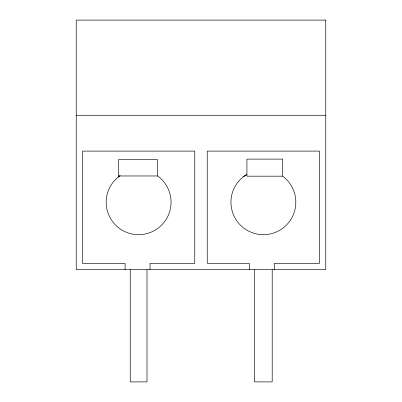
<?xml version="1.0" encoding="UTF-8"?>
<svg xmlns="http://www.w3.org/2000/svg" width="402" height="402" viewBox="0 0 402 402"><rect width="100%" height="100%" fill="white"/><g stroke="black" fill="none" stroke-linecap="round" stroke-linejoin="round"><path stroke-width="0.6" d="M118.168 177.071L119.952 175.975M243.19 176.86L246.918 174.619M76.239 115.273L325.761 115.273M157.644 175.975L118.404 175.975L118.404 159.669L157.644 159.669L157.644 175.975A32.436 32.436 0 0 1 162.599 224.09A32.436 32.436 0 0 1 114.233 223.633A32.436 32.436 0 0 1 120.097 175.619M282.676 176.177L246.918 176.177L246.918 159.102L282.676 159.102L282.676 176.177A32.436 32.436 0 0 1 286.711 224.783A32.436 32.436 0 0 1 237.994 222.437A32.436 32.436 0 0 1 246.677 174.443M274.254 269.616L274.254 263.38L319.52 263.38L319.52 151.097L207.236 151.097L207.236 263.38L249.305 263.38L249.305 269.616M272.199 269.616L272.199 381.9L254.556 381.9L254.556 269.616M150.026 269.616L150.026 263.38L194.764 263.38L194.764 151.097L82.48 151.097L82.48 263.38L125.077 263.38L125.077 269.616M147.001 269.616L147.001 381.9L130.238 381.9L130.238 269.616M325.761 20.1L76.239 20.1L76.239 269.616L325.761 269.616L325.761 20.1"/></g></svg>
